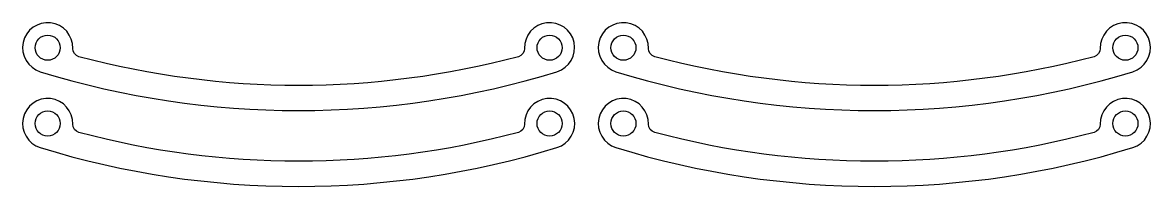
# Model space of a CAD drawing. Header units: inches. Extents: x 0 to 135, y 0 to 20.
import ezdxf

# ---------------------------------------------------------------- set-up
doc = ezdxf.new("R2010")
doc.units = ezdxf.units.IN
doc.header["$MEASUREMENT"] = 0
doc.layers.add('カバー', color=6, linetype='Continuous')

msp = doc.modelspace()

# ---------------------------------------------------------------- linework, layer by layer
for centre in [(3, 16.56), (63, 16.56), (71.82, 16.56), (131.82, 16.56), (3, 7.51), (63, 7.51), (71.82, 7.51), (131.82, 7.51)]:
    msp.add_circle(centre, 1.5)
at = {"layer": 'カバー'}
for points in [[(2.12, 13.7, 0.150385), (63.88, 13.7, 2.015193), (60, 16.48, -0.347349), (59.26, 15.49, -0.130926), (6.74, 15.49, -0.347349), (6, 16.48, 2.015193)], [(70.93, 13.7, 0.150385), (132.7, 13.7, 2.015193), (128.82, 16.48, -0.347349), (128.07, 15.49, -0.130926), (75.56, 15.49, -0.347349), (74.81, 16.48, 2.015193)], [(2.12, 4.64, 0.150385), (63.88, 4.64, 2.015193), (60, 7.43, -0.347349), (59.26, 6.44, -0.130926), (6.74, 6.44, -0.347349), (6, 7.43, 2.015193)], [(70.93, 4.64, 0.150385), (132.7, 4.64, 2.015193), (128.82, 7.43, -0.347349), (128.07, 6.44, -0.130926), (75.56, 6.44, -0.347349), (74.81, 7.43, 2.015193)]]:
    msp.add_lwpolyline(points, format="xyb", close=True, dxfattribs=at)

doc.saveas('drawing.dxf')
